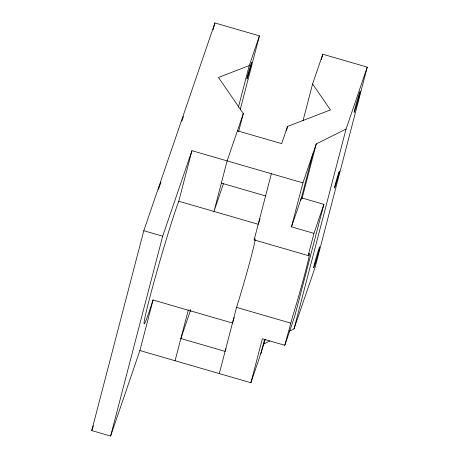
<?xml version="1.0" encoding="UTF-8"?>
<svg xmlns="http://www.w3.org/2000/svg" width="459" height="459" viewBox="0 0 459 459"><rect width="100%" height="100%" fill="white"/><g stroke="black" fill="none" stroke-linecap="round" stroke-linejoin="round"><path stroke-width="0.69" d="M300.691 200.589L312.866 153.851L316.245 143.942L346.069 129.042L367.257 67.129L322.775 54.231L312.602 83.945L303.02 120.723M234.216 317.571A66.262 2.393 -73.8 0 1 232.581 322.723L232.478 323.027L153.054 299.997L139.886 350.544L110.619 436.05L91.743 430.576L143.799 230.722L214.915 22.95L259.427 35.859L240.264 109.414M213.108 29.887L214.915 22.95M110.619 436.05L162.675 236.196L191.942 150.69L302.929 182.871L312.866 153.851M153.054 299.997L149.336 311.259A66.262 2.393 -73.8 0 1 149.645 298.155A66.262 2.393 -73.8 0 1 175.946 209.109L178.775 201.237L191.942 150.69M238.41 107.211L249.254 65.574L259.427 35.859M175.074 360.745L188.333 309.917M190.428 311.236L190.789 309.848M238.617 131.641L243.316 113.602L218.478 77.433L249.254 65.574M219.31 373.574L236.551 307.398L238.485 301.219A47.248 1.71 -73.8 0 0 255.238 239.254M139.886 350.544L250.901 382.737L262.359 338.765L284.804 345.277L292.526 316.894A47.248 1.71 -73.8 0 0 308.959 253.816L308.173 255.571L254.131 239.896L271.372 173.72M286.473 130.591L287.558 126.432L330.434 109.908L312.602 83.945M321.329 59.779L322.775 54.231M291.476 226.844L301.414 197.823L323.893 204.341L313.956 233.367L291.476 226.844L302.929 182.871M250.901 382.737L260.792 353.705L264.568 339.281M260.792 353.705L265.268 339.637M301.965 198.764L316.245 143.942M308.173 255.571L313.956 233.367M323.893 204.341L294.741 316.257L284.804 345.277M289.566 331.117L294.007 328.902L346.069 129.042M367.257 67.129L315.201 266.989L294.007 328.902M223.562 183.393L213.963 211.438L227.13 160.891L243.316 113.602M260.098 218.748L258.205 224.267L178.775 201.237M158.447 189.515L160.994 182.074M181.833 121.193L183.457 116.46M91.743 430.576L93.361 425.837M190.692 309.796L180.857 338.541L225.099 351.37L226.012 348.697M287.558 126.432L281.665 143.644L237.423 130.809M254.131 239.896L254.917 238.141M264.183 343.797L269.898 340.945M221.347 183.095L265.589 195.93M143.799 230.722L162.675 236.196M236.551 307.398L290.593 323.073M248.107 75.764A8.641 0.31 -73.8 0 0 251.773 62.401A8.641 0.31 -73.8 0 0 248.158 73.669A8.641 0.31 -73.8 0 0 248.107 75.764M315.121 263.856A10.947 0.396 -73.8 0 0 319.762 246.925A10.947 0.396 -73.8 0 0 315.184 261.205A10.947 0.396 -73.8 0 0 315.121 263.856M355.536 108.651A10.947 0.396 -73.8 0 0 360.252 91.53A10.947 0.396 -73.8 0 0 355.754 105.467A10.947 0.396 -73.8 0 0 355.536 108.651M335.701 184.759A8.641 0.31 -73.8 0 0 339.362 171.391A8.641 0.31 -73.8 0 0 335.747 182.665A8.641 0.31 -73.8 0 0 335.701 184.759"/></g></svg>
